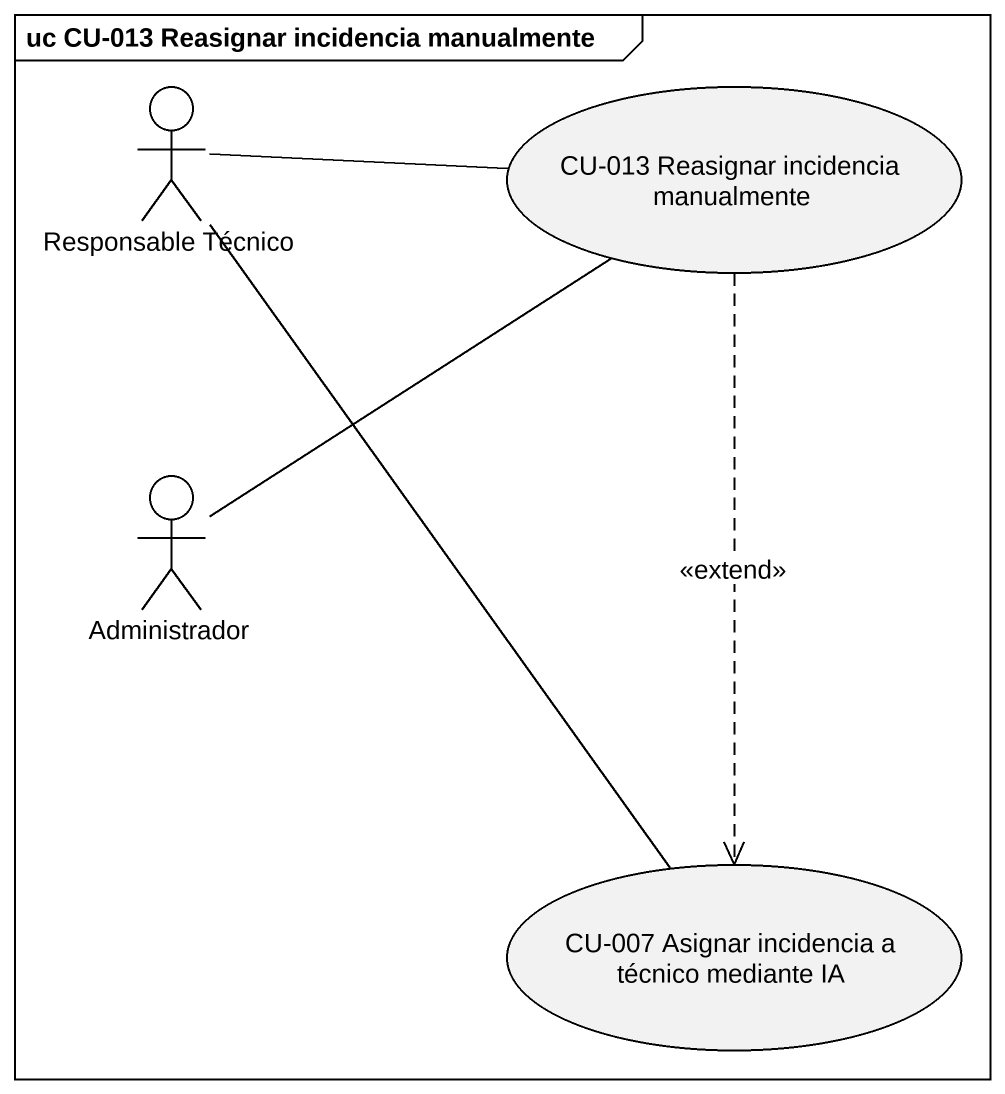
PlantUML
@startuml
mainframe uc CU-013 Reasignar incidencia manualmente
actor "Responsable Técnico" as Responsable_Técnico
usecase "CU-013 Reasignar incidencia manualmente" as CU_013_Reasignar_incidencia
actor Administrador
usecase "CU-007 Asignar incidencia a técnico mediante IA" as CU_007_Asignar_incidencia_a
Responsable_Técnico -- CU_007_Asignar_incidencia_a
CU_013_Reasignar_incidencia -left- Responsable_Técnico
CU_013_Reasignar_incidencia -- Administrador
CU_013_Reasignar_incidencia ..> CU_007_Asignar_incidencia_a : <<extend>>
@enduml
